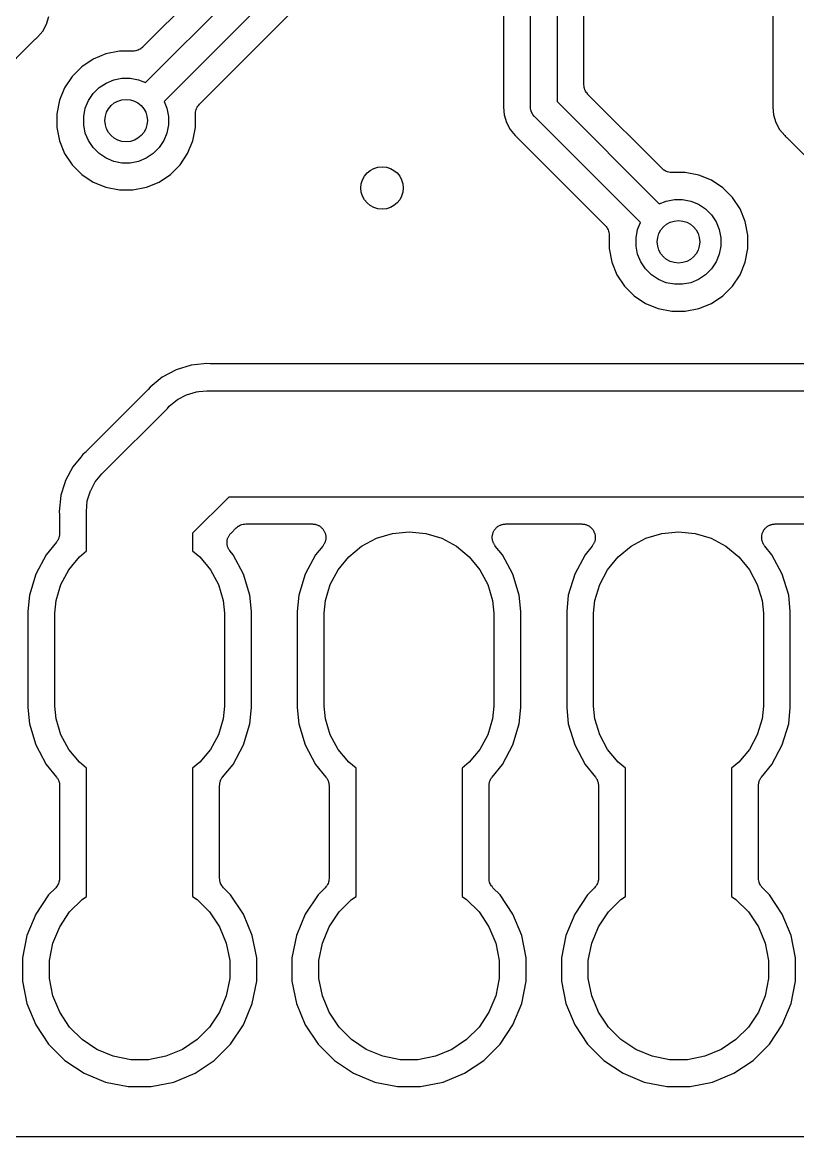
# Model space of a CAD drawing. Extents: x 94.3 to 145.3, y -143.8 to -113.4.
# Drawn here: x 117.64 to 124.95, y -143.82 to -133.31 of the extents above; entities that cross this region are included whole.
import ezdxf

# ---------------------------------------------------------------- set-up
doc = ezdxf.new("R2010")
doc.units = 0
doc.layers.add('BLACK', color=7, linetype='CONTINUOUS')

msp = doc.modelspace()

# ---------------------------------------------------------------- linework, layer by layer
at = {"layer": 'BLACK', "linetype": 'CONTINUOUS'}
for p, q in [((122.68, -121.609), (122.68, -134.06)), ((122.43, -134.106), (122.43, -121.654)), ((122.176, -127.97), (122.176, -134.087)), ((122.934, -133.902), (122.934, -127.97)), ((124.716, -127.97), (124.716, -134.087)), ((119.599, -132.722), (118.773, -133.548)), ((118.799, -133.881), (119.89, -132.79)), ((120.099, -132.935), (118.976, -134.058)), ((119.309, -134.084), (120.265, -133.128)), ((117.867, -133.329), (117.889, -133.257)), ((117.832, -133.395), (117.867, -133.329)), ((115.118, -136.116), (117.765, -133.469)), ((117.765, -133.469), (117.767, -133.467)), ((117.767, -133.467), (117.771, -133.464)), ((117.771, -133.464), (117.775, -133.46)), ((117.775, -133.46), (117.784, -133.452)), ((117.784, -133.452), (117.832, -133.395)), ((118.554, -133.585), (118.427, -133.61)), ((118.683, -133.585), (118.554, -133.585)), ((118.695, -133.584), (118.683, -133.585)), ((118.707, -133.583), (118.695, -133.584)), ((118.708, -133.583), (118.707, -133.583)), ((118.707, -133.583), (118.707, -133.583)), ((118.719, -133.579), (118.708, -133.583)), ((118.731, -133.576), (118.719, -133.579)), ((118.732, -133.575), (118.731, -133.576)), ((118.731, -133.576), (118.731, -133.576)), ((118.742, -133.57), (118.732, -133.575)), ((118.753, -133.565), (118.742, -133.57)), ((118.754, -133.564), (118.753, -133.564)), ((118.753, -133.564), (118.753, -133.565)), ((118.763, -133.556), (118.754, -133.564)), ((118.772, -133.549), (118.763, -133.556)), ((118.773, -133.548), (118.772, -133.549)), ((118.773, -133.548), (118.773, -133.548)), ((118.773, -133.548), (118.773, -133.548)), ((118.773, -133.548), (118.773, -133.548)), ((118.308, -133.659), (118.201, -133.731)), ((118.427, -133.61), (118.308, -133.659)), ((118.201, -133.731), (118.11, -133.822)), ((118.11, -133.822), (118.038, -133.929)), ((118.363, -133.928), (118.429, -133.885)), ((118.429, -133.885), (118.501, -133.854)), ((118.501, -133.854), (118.579, -133.839)), ((118.579, -133.839), (118.657, -133.839)), ((118.657, -133.839), (118.735, -133.854)), ((118.735, -133.854), (118.799, -133.881)), ((122.935, -133.914), (122.934, -133.902)), ((122.936, -133.926), (122.935, -133.914)), ((118.038, -133.929), (117.989, -134.048)), ((118.264, -134.05), (118.307, -133.984)), ((118.307, -133.984), (118.363, -133.928)), ((122.936, -133.927), (122.936, -133.926)), ((122.936, -133.926), (122.936, -133.926)), ((122.94, -133.938), (122.936, -133.927)), ((122.943, -133.95), (122.94, -133.938)), ((122.944, -133.951), (122.943, -133.95)), ((122.943, -133.95), (122.943, -133.95)), ((122.949, -133.961), (122.944, -133.951)), ((122.954, -133.972), (122.949, -133.961)), ((122.955, -133.972), (122.954, -133.972)), ((122.955, -133.973), (122.955, -133.972)), ((122.963, -133.982), (122.955, -133.973)), ((122.97, -133.991), (122.963, -133.982)), ((122.971, -133.992), (122.97, -133.991)), ((123.67, -134.691), (122.971, -133.992)), ((122.971, -133.992), (122.971, -133.992)), ((122.971, -133.992), (122.971, -133.992)), ((122.971, -133.992), (122.971, -133.992)), ((117.989, -134.048), (117.964, -134.175)), ((118.218, -134.2), (118.233, -134.122)), ((118.233, -134.122), (118.264, -134.05)), ((118.976, -134.058), (119.003, -134.122)), ((119.003, -134.122), (119.018, -134.2)), ((119.278, -134.136), (119.282, -134.125)), ((119.282, -134.124), (119.288, -134.113)), ((119.282, -134.125), (119.282, -134.124)), ((119.282, -134.124), (119.282, -134.124)), ((119.288, -134.113), (119.293, -134.103)), ((119.293, -134.103), (119.294, -134.102)), ((119.294, -134.102), (119.302, -134.093)), ((119.294, -134.102), (119.294, -134.102)), ((119.302, -134.093), (119.309, -134.084)), ((122.175, -134.1), (122.174, -134.112)), ((122.174, -134.112), (122.181, -134.186)), ((122.176, -134.089), (122.175, -134.094)), ((122.175, -134.094), (122.175, -134.1)), ((122.176, -134.087), (122.176, -134.089)), ((122.429, -134.112), (122.43, -134.106)), ((122.43, -134.118), (122.429, -134.112)), ((122.431, -134.131), (122.43, -134.118)), ((122.43, -134.118), (122.43, -134.118)), ((122.68, -134.06), (123.644, -135.024)), ((124.715, -134.1), (124.714, -134.112)), ((124.714, -134.112), (124.721, -134.186)), ((124.716, -134.089), (124.715, -134.094)), ((124.715, -134.094), (124.715, -134.1)), ((124.716, -134.087), (124.716, -134.089)), ((117.964, -134.175), (117.964, -134.303)), ((118.218, -134.278), (118.218, -134.2)), ((119.018, -134.2), (119.018, -134.278)), ((119.272, -134.172), (119.273, -134.16)), ((119.272, -134.173), (119.272, -134.172)), ((119.272, -134.174), (119.272, -134.173)), ((119.272, -134.173), (119.272, -134.173)), ((119.272, -134.173), (119.272, -134.173)), ((119.272, -134.303), (119.272, -134.174)), ((119.273, -134.16), (119.275, -134.148)), ((119.275, -134.147), (119.278, -134.136)), ((119.275, -134.148), (119.275, -134.147)), ((119.275, -134.148), (119.275, -134.148)), ((122.181, -134.186), (122.203, -134.258)), ((122.432, -134.137), (122.431, -134.131)), ((122.439, -134.16), (122.432, -134.137)), ((122.451, -134.182), (122.439, -134.16)), ((122.461, -134.195), (122.451, -134.182)), ((122.466, -134.201), (122.461, -134.195)), ((122.471, -134.205), (122.466, -134.201)), ((123.467, -135.201), (122.471, -134.205)), ((124.721, -134.186), (124.743, -134.258)), ((117.964, -134.303), (117.989, -134.43)), ((118.233, -134.356), (118.218, -134.278)), ((119.018, -134.278), (119.003, -134.356)), ((119.247, -134.43), (119.272, -134.303)), ((122.203, -134.258), (122.238, -134.324)), ((122.238, -134.324), (122.286, -134.381)), ((124.743, -134.258), (124.778, -134.324)), ((124.778, -134.324), (124.826, -134.381)), ((117.989, -134.43), (118.038, -134.549)), ((118.264, -134.428), (118.233, -134.356)), ((118.307, -134.494), (118.264, -134.428)), ((118.972, -134.428), (118.929, -134.494)), ((119.003, -134.356), (118.972, -134.428)), ((119.198, -134.549), (119.247, -134.43)), ((122.286, -134.381), (122.295, -134.389)), ((122.295, -134.389), (122.297, -134.39)), ((122.297, -134.39), (122.3, -134.394)), ((122.3, -134.394), (122.305, -134.398)), ((122.305, -134.398), (123.134, -135.227)), ((124.826, -134.381), (124.835, -134.389)), ((124.835, -134.389), (124.837, -134.39)), ((124.837, -134.39), (124.84, -134.394)), ((124.84, -134.394), (124.845, -134.398)), ((124.845, -134.398), (125.674, -135.227)), ((118.038, -134.549), (118.11, -134.656)), ((118.363, -134.55), (118.307, -134.494)), ((118.929, -134.494), (118.873, -134.55)), ((119.126, -134.656), (119.198, -134.549)), ((118.429, -134.593), (118.363, -134.55)), ((118.501, -134.624), (118.429, -134.593)), ((118.579, -134.639), (118.501, -134.624)), ((118.657, -134.639), (118.579, -134.639)), ((118.735, -134.624), (118.657, -134.639)), ((118.807, -134.593), (118.735, -134.624)), ((118.873, -134.55), (118.807, -134.593)), ((118.11, -134.656), (118.201, -134.747)), ((118.201, -134.747), (118.308, -134.819)), ((118.928, -134.819), (119.035, -134.747)), ((119.035, -134.747), (119.126, -134.656)), ((123.679, -134.698), (123.67, -134.691)), ((123.688, -134.706), (123.679, -134.698)), ((123.689, -134.707), (123.688, -134.706)), ((123.688, -134.706), (123.688, -134.706)), ((123.699, -134.712), (123.689, -134.707)), ((123.71, -134.718), (123.699, -134.712)), ((123.711, -134.718), (123.71, -134.718)), ((123.71, -134.718), (123.71, -134.718)), ((123.722, -134.722), (123.711, -134.718)), ((123.733, -134.725), (123.722, -134.722)), ((123.734, -134.725), (123.733, -134.725)), ((123.746, -134.727), (123.734, -134.725)), ((123.734, -134.725), (123.734, -134.725)), ((123.758, -134.728), (123.746, -134.727)), ((123.759, -134.728), (123.758, -134.728)), ((123.76, -134.728), (123.759, -134.728)), ((123.759, -134.728), (123.759, -134.728)), ((123.759, -134.728), (123.759, -134.728)), ((123.889, -134.728), (123.76, -134.728)), ((124.016, -134.753), (123.889, -134.728)), ((124.135, -134.802), (124.016, -134.753)), ((118.308, -134.819), (118.427, -134.868)), ((118.809, -134.868), (118.928, -134.819)), ((124.242, -134.874), (124.135, -134.802)), ((118.427, -134.868), (118.554, -134.893)), ((118.554, -134.893), (118.682, -134.893)), ((118.682, -134.893), (118.809, -134.868)), ((124.333, -134.965), (124.242, -134.874)), ((124.405, -135.072), (124.333, -134.965)), ((123.644, -135.024), (123.708, -134.997)), ((123.708, -134.997), (123.786, -134.982)), ((123.786, -134.982), (123.864, -134.982)), ((123.864, -134.982), (123.942, -134.997)), ((123.942, -134.997), (124.014, -135.028)), ((124.014, -135.028), (124.08, -135.071)), ((124.08, -135.071), (124.136, -135.127)), ((124.454, -135.191), (124.405, -135.072)), ((124.136, -135.127), (124.179, -135.193)), ((123.134, -135.227), (123.134, -135.227)), ((123.134, -135.227), (123.134, -135.227)), ((123.134, -135.227), (123.134, -135.227)), ((123.134, -135.227), (123.135, -135.228)), ((123.135, -135.228), (123.142, -135.237)), ((123.142, -135.237), (123.15, -135.246)), ((123.15, -135.246), (123.15, -135.247)), ((123.15, -135.247), (123.151, -135.247)), ((123.151, -135.247), (123.156, -135.258)), ((123.156, -135.258), (123.161, -135.268)), ((123.161, -135.268), (123.162, -135.269)), ((123.162, -135.269), (123.162, -135.269)), ((123.162, -135.269), (123.165, -135.281)), ((123.165, -135.281), (123.169, -135.292)), ((123.425, -135.343), (123.44, -135.265)), ((123.44, -135.265), (123.467, -135.201)), ((124.179, -135.193), (124.21, -135.265)), ((124.21, -135.265), (124.225, -135.343)), ((124.479, -135.318), (124.454, -135.191)), ((123.169, -135.292), (123.169, -135.293)), ((123.169, -135.293), (123.169, -135.293)), ((123.169, -135.293), (123.17, -135.305)), ((123.17, -135.305), (123.171, -135.317)), ((123.171, -135.317), (123.171, -135.446)), ((123.425, -135.421), (123.425, -135.343)), ((124.225, -135.343), (124.225, -135.421)), ((124.479, -135.446), (124.479, -135.318)), ((123.171, -135.446), (123.196, -135.573)), ((123.44, -135.499), (123.425, -135.421)), ((124.225, -135.421), (124.21, -135.499)), ((124.454, -135.573), (124.479, -135.446)), ((123.196, -135.573), (123.245, -135.692)), ((123.471, -135.571), (123.44, -135.499)), ((123.514, -135.637), (123.471, -135.571)), ((124.179, -135.571), (124.136, -135.637)), ((124.21, -135.499), (124.179, -135.571)), ((124.405, -135.692), (124.454, -135.573)), ((123.245, -135.692), (123.317, -135.799)), ((123.57, -135.693), (123.514, -135.637)), ((123.636, -135.736), (123.57, -135.693)), ((124.08, -135.693), (124.014, -135.736)), ((124.136, -135.637), (124.08, -135.693)), ((124.333, -135.799), (124.405, -135.692)), ((123.317, -135.799), (123.408, -135.89)), ((123.708, -135.767), (123.636, -135.736)), ((123.786, -135.782), (123.708, -135.767)), ((123.864, -135.782), (123.786, -135.782)), ((123.942, -135.767), (123.864, -135.782)), ((124.014, -135.736), (123.942, -135.767)), ((124.242, -135.89), (124.333, -135.799)), ((123.408, -135.89), (123.515, -135.962)), ((124.135, -135.962), (124.242, -135.89)), ((123.515, -135.962), (123.634, -136.011)), ((123.634, -136.011), (123.761, -136.036)), ((123.889, -136.036), (124.016, -136.011)), ((124.016, -136.011), (124.135, -135.962)), ((123.761, -136.036), (123.889, -136.036)), ((119.232, -136.544), (119.09, -136.587)), ((119.349, -136.532), (119.232, -136.544)), ((119.38, -136.529), (119.349, -136.532)), ((119.349, -136.532), (119.349, -136.532)), ((119.411, -136.532), (119.38, -136.529)), ((119.416, -136.532), (119.411, -136.532)), ((119.421, -136.533), (119.416, -136.532)), ((119.423, -136.533), (119.421, -136.533)), ((140.605, -136.533), (119.423, -136.533)), ((119.09, -136.587), (118.959, -136.657)), ((118.844, -136.751), (118.825, -136.775)), ((118.921, -136.689), (118.844, -136.751)), ((118.959, -136.657), (118.921, -136.689)), ((118.921, -136.689), (118.921, -136.689)), ((118.816, -136.784), (118.242, -137.358)), ((118.82, -136.78), (118.816, -136.784)), ((118.823, -136.777), (118.82, -136.78)), ((118.825, -136.775), (118.823, -136.777)), ((119.101, -136.869), (119.188, -136.823)), ((119.188, -136.823), (119.282, -136.794)), ((119.282, -136.794), (119.302, -136.792)), ((119.302, -136.792), (119.38, -136.785)), ((119.38, -136.785), (119.405, -136.787)), ((119.405, -136.787), (140.763, -136.787)), ((118.409, -137.551), (119.009, -136.951)), ((119.009, -136.951), (119.025, -136.932)), ((119.025, -136.932), (119.101, -136.869)), ((118.233, -137.367), (118.209, -137.386)), ((118.237, -137.363), (118.233, -137.367)), ((118.241, -137.359), (118.237, -137.363)), ((118.242, -137.358), (118.241, -137.359)), ((118.19, -137.41), (118.115, -137.501)), ((118.209, -137.386), (118.19, -137.41)), ((118.19, -137.41), (118.19, -137.41)), ((118.115, -137.501), (118.045, -137.632)), ((118.327, -137.643), (118.39, -137.567)), ((118.39, -137.567), (118.409, -137.551)), ((118.036, -137.663), (118.003, -137.769)), ((118.045, -137.632), (118.036, -137.663)), ((118.284, -137.724), (118.327, -137.643)), ((118.002, -137.774), (117.987, -137.922)), ((118.003, -137.769), (118.002, -137.774)), ((118.003, -137.769), (118.003, -137.769)), ((118.252, -137.824), (118.281, -137.73)), ((118.281, -137.73), (118.284, -137.724)), ((119.587, -137.787), (119.245, -138.129)), ((140.945, -137.787), (119.587, -137.787)), ((118.243, -137.922), (118.252, -137.824)), ((117.987, -137.922), (117.99, -137.953)), ((117.99, -137.953), (117.991, -137.955)), ((117.991, -137.955), (117.99, -137.96)), ((117.99, -137.96), (117.991, -137.965)), ((117.991, -137.965), (117.991, -138.131)), ((118.245, -137.947), (118.243, -137.922)), ((118.245, -138.294), (118.245, -137.947)), ((119.607, -138.127), (119.655, -138.078)), ((119.655, -138.078), (119.656, -138.077)), ((119.655, -138.078), (119.655, -138.078)), ((119.655, -138.078), (119.655, -138.078)), ((119.655, -138.078), (119.655, -138.078)), ((119.656, -138.077), (119.666, -138.07)), ((119.666, -138.07), (119.675, -138.062)), ((119.675, -138.062), (119.676, -138.061)), ((119.675, -138.062), (119.675, -138.062)), ((119.676, -138.061), (119.686, -138.056)), ((119.686, -138.056), (119.697, -138.051)), ((119.697, -138.051), (119.697, -138.05)), ((119.697, -138.05), (119.698, -138.05)), ((119.698, -138.05), (119.709, -138.047)), ((119.709, -138.047), (119.72, -138.043)), ((119.72, -138.043), (119.721, -138.043)), ((119.721, -138.043), (119.722, -138.043)), ((119.722, -138.043), (119.733, -138.042)), ((119.733, -138.042), (119.745, -138.041)), ((119.745, -138.041), (120.374, -138.041)), ((120.374, -138.041), (120.375, -138.041)), ((120.375, -138.041), (120.381, -138.042)), ((120.381, -138.042), (120.387, -138.042)), ((120.387, -138.042), (120.394, -138.043)), ((120.394, -138.043), (120.4, -138.044)), ((120.4, -138.044), (120.406, -138.046)), ((120.406, -138.046), (120.411, -138.047)), ((120.411, -138.047), (120.417, -138.049)), ((120.417, -138.049), (120.424, -138.051)), ((120.424, -138.051), (120.429, -138.054)), ((120.429, -138.054), (120.434, -138.056)), ((120.434, -138.056), (120.44, -138.06)), ((120.44, -138.06), (120.445, -138.063)), ((120.445, -138.063), (120.45, -138.067)), ((120.45, -138.067), (120.455, -138.07)), ((120.455, -138.07), (120.459, -138.075)), ((120.459, -138.075), (120.464, -138.079)), ((120.464, -138.079), (120.468, -138.084)), ((120.468, -138.084), (120.472, -138.088)), ((120.472, -138.088), (120.476, -138.093)), ((120.476, -138.093), (120.48, -138.098)), ((120.48, -138.098), (120.483, -138.104)), ((120.483, -138.104), (120.486, -138.109)), ((120.486, -138.109), (120.488, -138.115)), ((120.488, -138.115), (120.491, -138.12)), ((120.491, -138.12), (120.493, -138.126)), ((121.128, -138.131), (121.285, -138.115)), ((121.285, -138.115), (121.442, -138.131)), ((122.078, -138.124), (122.079, -138.119)), ((122.079, -138.119), (122.082, -138.113)), ((122.082, -138.113), (122.085, -138.107)), ((122.085, -138.107), (122.088, -138.102)), ((122.088, -138.102), (122.091, -138.097)), ((122.091, -138.097), (122.095, -138.092)), ((122.095, -138.092), (122.099, -138.087)), ((122.099, -138.087), (122.103, -138.082)), ((122.103, -138.082), (122.107, -138.078)), ((122.107, -138.078), (122.112, -138.074)), ((122.112, -138.074), (122.117, -138.069)), ((122.117, -138.069), (122.122, -138.066)), ((122.122, -138.066), (122.126, -138.062)), ((122.126, -138.062), (122.132, -138.059)), ((122.132, -138.059), (122.137, -138.056)), ((122.137, -138.056), (122.143, -138.053)), ((122.143, -138.053), (122.148, -138.051)), ((122.148, -138.051), (122.154, -138.049)), ((122.154, -138.049), (122.16, -138.046)), ((122.16, -138.046), (122.166, -138.045)), ((122.166, -138.045), (122.172, -138.043)), ((122.172, -138.043), (122.178, -138.043)), ((122.178, -138.043), (122.185, -138.042)), ((122.185, -138.042), (122.191, -138.042)), ((122.191, -138.042), (122.196, -138.041)), ((122.196, -138.041), (122.914, -138.041)), ((122.914, -138.041), (122.915, -138.041)), ((122.915, -138.041), (122.921, -138.042)), ((122.921, -138.042), (122.927, -138.042)), ((122.927, -138.042), (122.934, -138.043)), ((122.934, -138.043), (122.94, -138.044)), ((122.94, -138.044), (122.946, -138.046)), ((122.946, -138.046), (122.951, -138.047)), ((122.951, -138.047), (122.957, -138.049)), ((122.957, -138.049), (122.964, -138.051)), ((122.964, -138.051), (122.969, -138.054)), ((122.969, -138.054), (122.974, -138.056)), ((122.974, -138.056), (122.98, -138.06)), ((122.98, -138.06), (122.985, -138.063)), ((122.985, -138.063), (122.99, -138.067)), ((122.99, -138.067), (122.995, -138.07)), ((122.995, -138.07), (122.999, -138.075)), ((122.999, -138.075), (123.004, -138.079)), ((123.004, -138.079), (123.008, -138.084)), ((123.008, -138.084), (123.012, -138.088)), ((123.012, -138.088), (123.016, -138.093)), ((123.016, -138.093), (123.02, -138.098)), ((123.02, -138.098), (123.023, -138.104)), ((123.023, -138.104), (123.026, -138.109)), ((123.026, -138.109), (123.028, -138.115)), ((123.028, -138.115), (123.031, -138.12)), ((123.031, -138.12), (123.033, -138.126)), ((123.668, -138.131), (123.825, -138.115)), ((123.825, -138.115), (123.982, -138.131)), ((124.618, -138.124), (124.619, -138.119)), ((124.619, -138.119), (124.622, -138.113)), ((124.622, -138.113), (124.625, -138.107)), ((124.625, -138.107), (124.628, -138.102)), ((124.628, -138.102), (124.631, -138.097)), ((124.631, -138.097), (124.635, -138.092)), ((124.635, -138.092), (124.639, -138.087)), ((124.639, -138.087), (124.643, -138.082)), ((124.643, -138.082), (124.647, -138.078)), ((124.647, -138.078), (124.652, -138.074)), ((124.652, -138.074), (124.657, -138.069)), ((124.657, -138.069), (124.662, -138.066)), ((124.662, -138.066), (124.666, -138.062)), ((124.666, -138.062), (124.672, -138.059)), ((124.672, -138.059), (124.677, -138.056)), ((124.677, -138.056), (124.683, -138.053)), ((124.683, -138.053), (124.688, -138.051)), ((124.688, -138.051), (124.694, -138.049)), ((124.694, -138.049), (124.7, -138.046)), ((124.7, -138.046), (124.706, -138.045)), ((124.706, -138.045), (124.712, -138.043)), ((124.712, -138.043), (124.718, -138.043)), ((124.718, -138.043), (124.725, -138.042)), ((124.725, -138.042), (124.731, -138.042)), ((124.731, -138.042), (124.736, -138.041)), ((124.736, -138.041), (125.454, -138.041)), ((117.962, -138.211), (117.864, -138.331)), ((117.965, -138.207), (117.962, -138.211)), ((117.969, -138.203), (117.965, -138.207)), ((117.972, -138.197), (117.969, -138.203)), ((117.976, -138.191), (117.972, -138.197)), ((117.978, -138.186), (117.976, -138.191)), ((117.981, -138.181), (117.978, -138.186)), ((117.983, -138.174), (117.981, -138.181)), ((117.985, -138.168), (117.983, -138.174)), ((117.987, -138.163), (117.985, -138.168)), ((117.988, -138.157), (117.987, -138.163)), ((117.989, -138.15), (117.988, -138.157)), ((117.99, -138.144), (117.989, -138.15)), ((117.991, -138.133), (117.99, -138.138)), ((117.99, -138.138), (117.99, -138.144)), ((117.991, -138.131), (117.991, -138.133)), ((119.245, -138.129), (119.245, -138.294)), ((119.569, -138.216), (119.57, -138.209)), ((119.57, -138.222), (119.569, -138.216)), ((119.57, -138.203), (119.571, -138.197)), ((119.57, -138.209), (119.57, -138.203)), ((119.57, -138.228), (119.57, -138.222)), ((119.571, -138.197), (119.572, -138.191)), ((119.572, -138.191), (119.574, -138.185)), ((119.574, -138.185), (119.575, -138.179)), ((119.575, -138.179), (119.577, -138.173)), ((119.577, -138.173), (119.579, -138.168)), ((119.579, -138.168), (119.582, -138.162)), ((119.582, -138.162), (119.585, -138.156)), ((119.585, -138.156), (119.588, -138.151)), ((119.588, -138.151), (119.591, -138.146)), ((119.591, -138.146), (119.595, -138.141)), ((119.595, -138.141), (119.599, -138.135)), ((119.599, -138.135), (119.603, -138.131)), ((119.603, -138.131), (119.607, -138.127)), ((120.488, -138.222), (120.485, -138.228)), ((120.491, -138.217), (120.488, -138.222)), ((120.493, -138.211), (120.491, -138.217)), ((120.493, -138.126), (120.495, -138.132)), ((120.495, -138.205), (120.493, -138.211)), ((120.495, -138.132), (120.496, -138.138)), ((120.496, -138.199), (120.495, -138.205)), ((120.496, -138.138), (120.498, -138.144)), ((120.498, -138.194), (120.496, -138.199)), ((120.498, -138.144), (120.499, -138.15)), ((120.499, -138.187), (120.498, -138.194)), ((120.499, -138.15), (120.5, -138.156)), ((120.5, -138.181), (120.499, -138.187)), ((120.5, -138.156), (120.5, -138.162)), ((120.5, -138.162), (120.501, -138.169)), ((120.501, -138.169), (120.5, -138.175)), ((120.5, -138.175), (120.5, -138.181)), ((120.838, -138.251), (120.977, -138.176)), ((120.977, -138.176), (121.128, -138.131)), ((121.442, -138.131), (121.593, -138.176)), ((121.593, -138.176), (121.732, -138.251)), ((122.069, -138.167), (122.07, -138.161)), ((122.07, -138.173), (122.069, -138.167)), ((122.07, -138.154), (122.071, -138.148)), ((122.07, -138.161), (122.07, -138.154)), ((122.07, -138.179), (122.07, -138.173)), ((122.071, -138.185), (122.07, -138.179)), ((122.071, -138.148), (122.072, -138.142)), ((122.072, -138.192), (122.071, -138.185)), ((122.072, -138.142), (122.074, -138.136)), ((122.073, -138.198), (122.072, -138.192)), ((122.074, -138.203), (122.073, -138.198)), ((122.074, -138.136), (122.075, -138.13)), ((122.077, -138.209), (122.074, -138.203)), ((122.075, -138.13), (122.078, -138.124)), ((122.079, -138.216), (122.077, -138.209)), ((122.081, -138.221), (122.079, -138.216)), ((122.084, -138.226), (122.081, -138.221)), ((122.087, -138.232), (122.084, -138.226)), ((123.028, -138.222), (123.025, -138.228)), ((123.031, -138.217), (123.028, -138.222)), ((123.033, -138.211), (123.031, -138.217)), ((123.033, -138.126), (123.035, -138.132)), ((123.035, -138.205), (123.033, -138.211)), ((123.035, -138.132), (123.036, -138.138)), ((123.036, -138.199), (123.035, -138.205)), ((123.036, -138.138), (123.038, -138.144)), ((123.038, -138.194), (123.036, -138.199)), ((123.038, -138.144), (123.039, -138.15)), ((123.039, -138.187), (123.038, -138.194)), ((123.039, -138.15), (123.04, -138.156)), ((123.04, -138.181), (123.039, -138.187)), ((123.04, -138.156), (123.04, -138.162)), ((123.04, -138.162), (123.041, -138.169)), ((123.041, -138.169), (123.04, -138.175)), ((123.04, -138.175), (123.04, -138.181)), ((123.378, -138.251), (123.517, -138.176)), ((123.517, -138.176), (123.668, -138.131)), ((123.982, -138.131), (124.133, -138.176)), ((124.133, -138.176), (124.272, -138.251)), ((124.609, -138.167), (124.61, -138.161)), ((124.61, -138.173), (124.609, -138.167)), ((124.61, -138.154), (124.611, -138.148)), ((124.61, -138.161), (124.61, -138.154)), ((124.61, -138.179), (124.61, -138.173)), ((124.611, -138.185), (124.61, -138.179)), ((124.611, -138.148), (124.612, -138.142)), ((124.612, -138.192), (124.611, -138.185)), ((124.612, -138.142), (124.614, -138.136)), ((124.613, -138.198), (124.612, -138.192)), ((124.614, -138.203), (124.613, -138.198)), ((124.614, -138.136), (124.615, -138.13)), ((124.617, -138.209), (124.614, -138.203)), ((124.615, -138.13), (124.618, -138.124)), ((124.619, -138.216), (124.617, -138.209)), ((124.621, -138.221), (124.619, -138.216)), ((124.624, -138.226), (124.621, -138.221)), ((124.627, -138.232), (124.624, -138.226)), ((117.864, -138.331), (117.767, -138.514)), ((118.177, -138.351), (118.245, -138.294)), ((119.245, -138.294), (119.313, -138.351)), ((119.571, -138.234), (119.57, -138.228)), ((119.572, -138.241), (119.571, -138.234)), ((119.573, -138.246), (119.572, -138.241)), ((119.574, -138.252), (119.573, -138.246)), ((119.577, -138.258), (119.574, -138.252)), ((119.579, -138.265), (119.577, -138.258)), ((119.581, -138.27), (119.579, -138.265)), ((119.584, -138.275), (119.581, -138.27)), ((119.587, -138.281), (119.584, -138.275)), ((119.59, -138.286), (119.587, -138.281)), ((119.594, -138.291), (119.59, -138.286)), ((119.597, -138.296), (119.594, -138.291)), ((119.598, -138.297), (119.597, -138.296)), ((119.626, -138.331), (119.598, -138.297)), ((119.723, -138.514), (119.626, -138.331)), ((120.404, -138.331), (120.307, -138.514)), ((120.472, -138.249), (120.404, -138.331)), ((120.475, -138.244), (120.472, -138.249)), ((120.479, -138.239), (120.475, -138.244)), ((120.482, -138.233), (120.479, -138.239)), ((120.485, -138.228), (120.482, -138.233)), ((120.717, -138.351), (120.838, -138.251)), ((121.732, -138.251), (121.853, -138.351)), ((122.09, -138.238), (122.087, -138.232)), ((122.094, -138.242), (122.09, -138.238)), ((122.097, -138.247), (122.094, -138.242)), ((122.098, -138.249), (122.097, -138.247)), ((122.166, -138.331), (122.098, -138.249)), ((122.263, -138.514), (122.166, -138.331)), ((122.944, -138.331), (122.847, -138.514)), ((123.012, -138.249), (122.944, -138.331)), ((123.015, -138.244), (123.012, -138.249)), ((123.019, -138.239), (123.015, -138.244)), ((123.022, -138.233), (123.019, -138.239)), ((123.025, -138.228), (123.022, -138.233)), ((123.257, -138.351), (123.378, -138.251)), ((124.272, -138.251), (124.393, -138.351)), ((124.63, -138.238), (124.627, -138.232)), ((124.634, -138.242), (124.63, -138.238)), ((124.637, -138.247), (124.634, -138.242)), ((124.638, -138.249), (124.637, -138.247)), ((124.706, -138.331), (124.638, -138.249)), ((124.803, -138.514), (124.706, -138.331)), ((118.077, -138.472), (118.177, -138.351)), ((119.313, -138.351), (119.413, -138.472)), ((120.617, -138.472), (120.717, -138.351)), ((121.853, -138.351), (121.953, -138.472)), ((123.157, -138.472), (123.257, -138.351)), ((124.393, -138.351), (124.493, -138.472)), ((117.767, -138.514), (117.706, -138.712)), ((118.002, -138.611), (118.077, -138.472)), ((119.413, -138.472), (119.488, -138.611)), ((119.784, -138.712), (119.723, -138.514)), ((120.307, -138.514), (120.246, -138.712)), ((120.542, -138.611), (120.617, -138.472)), ((121.953, -138.472), (122.028, -138.611)), ((122.324, -138.712), (122.263, -138.514)), ((122.847, -138.514), (122.786, -138.712)), ((123.082, -138.611), (123.157, -138.472)), ((124.493, -138.472), (124.568, -138.611)), ((124.864, -138.712), (124.803, -138.514)), ((117.957, -138.762), (118.002, -138.611)), ((119.488, -138.611), (119.533, -138.762)), ((120.497, -138.762), (120.542, -138.611)), ((122.028, -138.611), (122.073, -138.762)), ((123.037, -138.762), (123.082, -138.611)), ((124.568, -138.611), (124.613, -138.762)), ((117.706, -138.712), (117.691, -138.867)), ((119.799, -138.867), (119.784, -138.712)), ((120.246, -138.712), (120.231, -138.867)), ((122.339, -138.867), (122.324, -138.712)), ((122.786, -138.712), (122.771, -138.867)), ((124.879, -138.867), (124.864, -138.712)), ((117.945, -138.88), (117.957, -138.762)), ((119.533, -138.762), (119.545, -138.88)), ((120.485, -138.88), (120.497, -138.762)), ((122.073, -138.762), (122.085, -138.88)), ((123.025, -138.88), (123.037, -138.762)), ((124.613, -138.762), (124.625, -138.88)), ((117.691, -138.867), (117.691, -139.771)), ((117.945, -139.758), (117.945, -138.88)), ((119.545, -138.88), (119.545, -139.758)), ((119.799, -139.771), (119.799, -138.867)), ((120.231, -138.867), (120.231, -139.771)), ((120.485, -139.758), (120.485, -138.88)), ((122.085, -138.88), (122.085, -139.758)), ((122.339, -139.771), (122.339, -138.867)), ((122.771, -138.867), (122.771, -139.771)), ((123.025, -139.758), (123.025, -138.88)), ((124.625, -138.88), (124.625, -139.758)), ((124.879, -139.771), (124.879, -138.867)), ((117.691, -139.771), (117.706, -139.926)), ((117.957, -139.876), (117.945, -139.758)), ((119.545, -139.758), (119.533, -139.876)), ((119.784, -139.926), (119.799, -139.771)), ((120.231, -139.771), (120.246, -139.926)), ((120.497, -139.876), (120.485, -139.758)), ((122.085, -139.758), (122.073, -139.876)), ((122.324, -139.926), (122.339, -139.771)), ((122.771, -139.771), (122.786, -139.926)), ((123.037, -139.876), (123.025, -139.758)), ((124.625, -139.758), (124.613, -139.876)), ((124.864, -139.926), (124.879, -139.771)), ((118.002, -140.027), (117.957, -139.876)), ((119.533, -139.876), (119.488, -140.027)), ((120.542, -140.027), (120.497, -139.876)), ((122.073, -139.876), (122.028, -140.027)), ((123.082, -140.027), (123.037, -139.876)), ((124.613, -139.876), (124.568, -140.027)), ((117.706, -139.926), (117.767, -140.124)), ((119.723, -140.124), (119.784, -139.926)), ((120.246, -139.926), (120.307, -140.124)), ((122.263, -140.124), (122.324, -139.926)), ((122.786, -139.926), (122.847, -140.124)), ((124.803, -140.124), (124.864, -139.926)), ((118.077, -140.166), (118.002, -140.027)), ((119.488, -140.027), (119.413, -140.166)), ((120.617, -140.166), (120.542, -140.027)), ((122.028, -140.027), (121.953, -140.166)), ((123.157, -140.166), (123.082, -140.027)), ((124.568, -140.027), (124.493, -140.166)), ((117.767, -140.124), (117.864, -140.307)), ((118.177, -140.287), (118.077, -140.166)), ((119.413, -140.166), (119.313, -140.287)), ((119.626, -140.307), (119.723, -140.124)), ((120.307, -140.124), (120.404, -140.307)), ((120.717, -140.287), (120.617, -140.166)), ((121.953, -140.166), (121.853, -140.287)), ((122.166, -140.307), (122.263, -140.124)), ((122.847, -140.124), (122.944, -140.307)), ((123.257, -140.287), (123.157, -140.166)), ((124.493, -140.166), (124.393, -140.287)), ((124.706, -140.307), (124.803, -140.124)), ((117.864, -140.307), (117.962, -140.427)), ((118.245, -140.344), (118.177, -140.287)), ((119.313, -140.287), (119.245, -140.344)), ((119.528, -140.427), (119.626, -140.307)), ((120.404, -140.307), (120.502, -140.427)), ((120.785, -140.344), (120.717, -140.287)), ((121.853, -140.287), (121.785, -140.344)), ((122.068, -140.427), (122.166, -140.307)), ((122.944, -140.307), (123.042, -140.427)), ((123.325, -140.344), (123.257, -140.287)), ((124.393, -140.287), (124.325, -140.344)), ((124.608, -140.427), (124.706, -140.307)), ((117.962, -140.427), (117.963, -140.428)), ((117.963, -140.428), (117.966, -140.433)), ((118.245, -141.552), (118.245, -140.344)), ((119.245, -140.344), (119.245, -141.552)), ((119.521, -140.435), (119.525, -140.431)), ((119.525, -140.431), (119.528, -140.427)), ((120.502, -140.427), (120.503, -140.428)), ((120.503, -140.428), (120.506, -140.433)), ((120.785, -141.552), (120.785, -140.344)), ((121.785, -140.344), (121.785, -141.552)), ((122.061, -140.435), (122.065, -140.431)), ((122.065, -140.431), (122.068, -140.427)), ((123.042, -140.427), (123.043, -140.428)), ((123.043, -140.428), (123.046, -140.433)), ((123.325, -141.552), (123.325, -140.344)), ((124.325, -140.344), (124.325, -141.552)), ((124.601, -140.435), (124.605, -140.431)), ((124.605, -140.431), (124.608, -140.427)), ((117.966, -140.433), (117.97, -140.437)), ((117.97, -140.437), (117.973, -140.443)), ((117.973, -140.443), (117.977, -140.449)), ((117.977, -140.449), (117.979, -140.454)), ((117.979, -140.454), (117.981, -140.459)), ((117.981, -140.459), (117.983, -140.465)), ((117.983, -140.465), (117.986, -140.472)), ((117.986, -140.472), (117.987, -140.477)), ((117.987, -140.477), (117.989, -140.482)), ((117.989, -140.482), (117.989, -140.489)), ((117.989, -140.489), (117.991, -140.496)), ((117.991, -140.496), (117.99, -140.502)), ((117.99, -140.502), (117.991, -140.507)), ((117.991, -140.507), (117.991, -141.38)), ((119.499, -140.505), (119.5, -140.5)), ((119.499, -140.507), (119.499, -140.505)), ((119.499, -141.38), (119.499, -140.507)), ((119.5, -140.494), (119.501, -140.488)), ((119.5, -140.5), (119.5, -140.494)), ((119.501, -140.488), (119.502, -140.481)), ((119.502, -140.481), (119.503, -140.475)), ((119.503, -140.475), (119.505, -140.47)), ((119.505, -140.47), (119.507, -140.464)), ((119.507, -140.464), (119.509, -140.457)), ((119.509, -140.457), (119.512, -140.452)), ((119.512, -140.452), (119.514, -140.447)), ((119.514, -140.447), (119.518, -140.441)), ((119.518, -140.441), (119.521, -140.435)), ((120.506, -140.433), (120.51, -140.437)), ((120.51, -140.437), (120.513, -140.443)), ((120.513, -140.443), (120.517, -140.449)), ((120.517, -140.449), (120.519, -140.454)), ((120.519, -140.454), (120.521, -140.459)), ((120.521, -140.459), (120.523, -140.465)), ((120.523, -140.465), (120.526, -140.472)), ((120.526, -140.472), (120.527, -140.477)), ((120.527, -140.477), (120.529, -140.482)), ((120.529, -140.482), (120.529, -140.489)), ((120.529, -140.489), (120.531, -140.496)), ((120.531, -140.496), (120.53, -140.502)), ((120.53, -140.502), (120.531, -140.507)), ((120.531, -140.507), (120.531, -141.38)), ((122.039, -140.505), (122.04, -140.5)), ((122.039, -140.507), (122.039, -140.505)), ((122.039, -141.38), (122.039, -140.507)), ((122.04, -140.494), (122.041, -140.488)), ((122.04, -140.5), (122.04, -140.494)), ((122.041, -140.488), (122.042, -140.481)), ((122.042, -140.481), (122.043, -140.475)), ((122.043, -140.475), (122.045, -140.47)), ((122.045, -140.47), (122.047, -140.464)), ((122.047, -140.464), (122.049, -140.457)), ((122.049, -140.457), (122.052, -140.452)), ((122.052, -140.452), (122.054, -140.447)), ((122.054, -140.447), (122.058, -140.441)), ((122.058, -140.441), (122.061, -140.435)), ((123.046, -140.433), (123.05, -140.437)), ((123.05, -140.437), (123.053, -140.443)), ((123.053, -140.443), (123.057, -140.449)), ((123.057, -140.449), (123.059, -140.454)), ((123.059, -140.454), (123.061, -140.459)), ((123.061, -140.459), (123.063, -140.465)), ((123.063, -140.465), (123.066, -140.472)), ((123.066, -140.472), (123.067, -140.477)), ((123.067, -140.477), (123.069, -140.482)), ((123.069, -140.482), (123.069, -140.489)), ((123.069, -140.489), (123.071, -140.496)), ((123.071, -140.496), (123.07, -140.502)), ((123.07, -140.502), (123.071, -140.507)), ((123.071, -140.507), (123.071, -141.38)), ((124.579, -140.505), (124.58, -140.5)), ((124.579, -140.507), (124.579, -140.505)), ((124.579, -141.38), (124.579, -140.507)), ((124.58, -140.494), (124.581, -140.488)), ((124.58, -140.5), (124.58, -140.494)), ((124.581, -140.488), (124.582, -140.481)), ((124.582, -140.481), (124.583, -140.475)), ((124.583, -140.475), (124.585, -140.47)), ((124.585, -140.47), (124.587, -140.464)), ((124.587, -140.464), (124.589, -140.457)), ((124.589, -140.457), (124.592, -140.452)), ((124.592, -140.452), (124.594, -140.447)), ((124.594, -140.447), (124.598, -140.441)), ((124.598, -140.441), (124.601, -140.435)), ((117.954, -141.47), (117.887, -141.536)), ((117.961, -141.461), (117.954, -141.47)), ((117.969, -141.452), (117.961, -141.461)), ((117.97, -141.451), (117.969, -141.451)), ((117.969, -141.451), (117.969, -141.452)), ((117.975, -141.44), (117.97, -141.451)), ((117.981, -141.43), (117.975, -141.44)), ((117.985, -141.418), (117.981, -141.429)), ((117.981, -141.429), (117.981, -141.429)), ((117.981, -141.429), (117.981, -141.43)), ((117.988, -141.407), (117.985, -141.418)), ((117.99, -141.394), (117.988, -141.405)), ((117.988, -141.405), (117.988, -141.406)), ((117.988, -141.406), (117.988, -141.407)), ((117.991, -141.382), (117.99, -141.394)), ((117.991, -141.38), (117.991, -141.381)), ((117.991, -141.381), (117.991, -141.381)), ((117.991, -141.381), (117.991, -141.381)), ((117.991, -141.381), (117.991, -141.382)), ((119.5, -141.392), (119.499, -141.38)), ((119.501, -141.403), (119.5, -141.392)), ((119.501, -141.404), (119.501, -141.403)), ((119.501, -141.405), (119.501, -141.404)), ((119.505, -141.416), (119.501, -141.405)), ((119.508, -141.427), (119.505, -141.416)), ((119.508, -141.428), (119.508, -141.427)), ((119.509, -141.428), (119.508, -141.428)), ((119.514, -141.439), (119.509, -141.428)), ((119.519, -141.449), (119.514, -141.439)), ((119.52, -141.45), (119.519, -141.449)), ((119.528, -141.459), (119.52, -141.45)), ((119.52, -141.45), (119.52, -141.45)), ((119.535, -141.469), (119.528, -141.459)), ((119.536, -141.47), (119.535, -141.469)), ((119.603, -141.536), (119.536, -141.47)), ((119.536, -141.47), (119.536, -141.47)), ((119.536, -141.47), (119.536, -141.47)), ((119.536, -141.47), (119.536, -141.47)), ((120.494, -141.47), (120.427, -141.536)), ((120.501, -141.461), (120.494, -141.47)), ((120.509, -141.452), (120.501, -141.461)), ((120.51, -141.451), (120.509, -141.451)), ((120.509, -141.451), (120.509, -141.452)), ((120.515, -141.44), (120.51, -141.451)), ((120.521, -141.43), (120.515, -141.44)), ((120.525, -141.418), (120.521, -141.429)), ((120.521, -141.429), (120.521, -141.429)), ((120.521, -141.429), (120.521, -141.43)), ((120.528, -141.407), (120.525, -141.418)), ((120.53, -141.394), (120.528, -141.405)), ((120.528, -141.405), (120.528, -141.406)), ((120.528, -141.406), (120.528, -141.407)), ((120.531, -141.382), (120.53, -141.394)), ((120.531, -141.38), (120.531, -141.381)), ((120.531, -141.381), (120.531, -141.381)), ((120.531, -141.381), (120.531, -141.381)), ((120.531, -141.381), (120.531, -141.382)), ((122.04, -141.392), (122.039, -141.38)), ((122.041, -141.403), (122.04, -141.392)), ((122.041, -141.404), (122.041, -141.403)), ((122.041, -141.405), (122.041, -141.404)), ((122.045, -141.416), (122.041, -141.405)), ((122.048, -141.427), (122.045, -141.416)), ((122.048, -141.428), (122.048, -141.427)), ((122.049, -141.428), (122.048, -141.428)), ((122.054, -141.439), (122.049, -141.428)), ((122.059, -141.449), (122.054, -141.439)), ((122.06, -141.45), (122.059, -141.449)), ((122.068, -141.459), (122.06, -141.45)), ((122.06, -141.45), (122.06, -141.45)), ((122.075, -141.469), (122.068, -141.459)), ((122.076, -141.47), (122.075, -141.469)), ((122.143, -141.536), (122.076, -141.47)), ((122.076, -141.47), (122.076, -141.47)), ((122.076, -141.47), (122.076, -141.47)), ((122.076, -141.47), (122.076, -141.47)), ((123.034, -141.47), (122.967, -141.536)), ((123.041, -141.461), (123.034, -141.47)), ((123.049, -141.452), (123.041, -141.461)), ((123.05, -141.451), (123.049, -141.451)), ((123.049, -141.451), (123.049, -141.452)), ((123.055, -141.44), (123.05, -141.451)), ((123.061, -141.43), (123.055, -141.44)), ((123.065, -141.418), (123.061, -141.429)), ((123.061, -141.429), (123.061, -141.429)), ((123.061, -141.429), (123.061, -141.43)), ((123.068, -141.407), (123.065, -141.418)), ((123.07, -141.394), (123.068, -141.405)), ((123.068, -141.405), (123.068, -141.406)), ((123.068, -141.406), (123.068, -141.407)), ((123.071, -141.382), (123.07, -141.394)), ((123.071, -141.38), (123.071, -141.381)), ((123.071, -141.381), (123.071, -141.381)), ((123.071, -141.381), (123.071, -141.381)), ((123.071, -141.381), (123.071, -141.382)), ((124.58, -141.392), (124.579, -141.38)), ((124.581, -141.403), (124.58, -141.392)), ((124.581, -141.404), (124.581, -141.403)), ((124.581, -141.405), (124.581, -141.404)), ((124.585, -141.416), (124.581, -141.405)), ((124.588, -141.427), (124.585, -141.416)), ((124.588, -141.428), (124.588, -141.427)), ((124.589, -141.428), (124.588, -141.428)), ((124.594, -141.439), (124.589, -141.428)), ((124.599, -141.449), (124.594, -141.439)), ((124.6, -141.45), (124.599, -141.449)), ((124.608, -141.459), (124.6, -141.45)), ((124.6, -141.45), (124.6, -141.45)), ((124.615, -141.469), (124.608, -141.459)), ((124.616, -141.47), (124.615, -141.469)), ((124.683, -141.536), (124.616, -141.47)), ((124.616, -141.47), (124.616, -141.47)), ((124.616, -141.47), (124.616, -141.47)), ((124.616, -141.47), (124.616, -141.47)), ((117.887, -141.536), (117.767, -141.717)), ((118.085, -141.698), (118.203, -141.58)), ((118.203, -141.58), (118.245, -141.552)), ((119.245, -141.552), (119.287, -141.58)), ((119.287, -141.58), (119.405, -141.698)), ((119.723, -141.717), (119.603, -141.536)), ((120.427, -141.536), (120.307, -141.717)), ((120.625, -141.698), (120.743, -141.58)), ((120.743, -141.58), (120.785, -141.552)), ((121.785, -141.552), (121.827, -141.58)), ((121.827, -141.58), (121.945, -141.698)), ((122.263, -141.717), (122.143, -141.536)), ((122.967, -141.536), (122.847, -141.717)), ((123.165, -141.698), (123.283, -141.58)), ((123.283, -141.58), (123.325, -141.552)), ((124.325, -141.552), (124.367, -141.58)), ((124.367, -141.58), (124.485, -141.698)), ((124.803, -141.717), (124.683, -141.536)), ((117.767, -141.717), (117.683, -141.918)), ((117.992, -141.837), (118.085, -141.698)), ((119.405, -141.698), (119.498, -141.837)), ((119.807, -141.918), (119.723, -141.717)), ((120.307, -141.717), (120.223, -141.918)), ((120.532, -141.837), (120.625, -141.698)), ((121.945, -141.698), (122.038, -141.837)), ((122.347, -141.918), (122.263, -141.717)), ((122.847, -141.717), (122.763, -141.918)), ((123.072, -141.837), (123.165, -141.698)), ((124.485, -141.698), (124.578, -141.837)), ((124.887, -141.918), (124.803, -141.717)), ((117.928, -141.992), (117.992, -141.837)), ((119.498, -141.837), (119.562, -141.992)), ((120.468, -141.992), (120.532, -141.837)), ((122.038, -141.837), (122.102, -141.992)), ((123.008, -141.992), (123.072, -141.837)), ((124.578, -141.837), (124.642, -141.992)), ((117.683, -141.918), (117.641, -142.131)), ((117.895, -142.156), (117.928, -141.992)), ((119.562, -141.992), (119.595, -142.156)), ((119.849, -142.131), (119.807, -141.918)), ((120.223, -141.918), (120.181, -142.131)), ((120.435, -142.156), (120.468, -141.992)), ((122.102, -141.992), (122.135, -142.156)), ((122.389, -142.131), (122.347, -141.918)), ((122.763, -141.918), (122.721, -142.131)), ((122.975, -142.156), (123.008, -141.992)), ((124.642, -141.992), (124.675, -142.156)), ((124.929, -142.131), (124.887, -141.918)), ((117.641, -142.131), (117.641, -142.349)), ((117.895, -142.324), (117.895, -142.156)), ((119.595, -142.156), (119.595, -142.324)), ((119.849, -142.349), (119.849, -142.131)), ((120.181, -142.131), (120.181, -142.349)), ((120.435, -142.324), (120.435, -142.156)), ((122.135, -142.156), (122.135, -142.324)), ((122.389, -142.349), (122.389, -142.131)), ((122.721, -142.131), (122.721, -142.349)), ((122.975, -142.324), (122.975, -142.156)), ((124.675, -142.156), (124.675, -142.324)), ((124.929, -142.349), (124.929, -142.131)), ((117.641, -142.349), (117.683, -142.562)), ((117.928, -142.488), (117.895, -142.324)), ((119.595, -142.324), (119.562, -142.488)), ((119.807, -142.562), (119.849, -142.349)), ((120.181, -142.349), (120.223, -142.562)), ((120.468, -142.488), (120.435, -142.324)), ((122.135, -142.324), (122.102, -142.488)), ((122.347, -142.562), (122.389, -142.349)), ((122.721, -142.349), (122.763, -142.562)), ((123.008, -142.488), (122.975, -142.324)), ((124.675, -142.324), (124.642, -142.488)), ((124.887, -142.562), (124.929, -142.349)), ((117.992, -142.643), (117.928, -142.488)), ((119.562, -142.488), (119.498, -142.643)), ((120.532, -142.643), (120.468, -142.488)), ((122.102, -142.488), (122.038, -142.643)), ((123.072, -142.643), (123.008, -142.488)), ((124.642, -142.488), (124.578, -142.643)), ((117.683, -142.562), (117.767, -142.763)), ((119.723, -142.763), (119.807, -142.562)), ((120.223, -142.562), (120.307, -142.763)), ((122.263, -142.763), (122.347, -142.562)), ((122.763, -142.562), (122.847, -142.763)), ((124.803, -142.763), (124.887, -142.562)), ((118.085, -142.782), (117.992, -142.643)), ((119.498, -142.643), (119.405, -142.782)), ((120.625, -142.782), (120.532, -142.643)), ((122.038, -142.643), (121.945, -142.782)), ((123.165, -142.782), (123.072, -142.643)), ((124.578, -142.643), (124.485, -142.782)), ((117.767, -142.763), (117.887, -142.944)), ((118.203, -142.9), (118.085, -142.782)), ((119.405, -142.782), (119.287, -142.9)), ((119.603, -142.944), (119.723, -142.763)), ((120.307, -142.763), (120.427, -142.944)), ((120.743, -142.9), (120.625, -142.782)), ((121.945, -142.782), (121.827, -142.9)), ((122.143, -142.944), (122.263, -142.763)), ((122.847, -142.763), (122.967, -142.944)), ((123.283, -142.9), (123.165, -142.782)), ((124.485, -142.782), (124.367, -142.9)), ((124.683, -142.944), (124.803, -142.763)), ((117.887, -142.944), (118.041, -143.098)), ((118.342, -142.993), (118.203, -142.9)), ((119.287, -142.9), (119.148, -142.993)), ((119.449, -143.098), (119.603, -142.944)), ((120.427, -142.944), (120.581, -143.098)), ((120.882, -142.993), (120.743, -142.9)), ((121.827, -142.9), (121.688, -142.993)), ((121.989, -143.098), (122.143, -142.944)), ((122.967, -142.944), (123.121, -143.098)), ((123.422, -142.993), (123.283, -142.9)), ((124.367, -142.9), (124.228, -142.993)), ((124.529, -143.098), (124.683, -142.944)), ((118.497, -143.057), (118.342, -142.993)), ((118.661, -143.09), (118.497, -143.057)), ((118.993, -143.057), (118.829, -143.09)), ((119.148, -142.993), (118.993, -143.057)), ((121.037, -143.057), (120.882, -142.993)), ((121.201, -143.09), (121.037, -143.057)), ((121.533, -143.057), (121.369, -143.09)), ((121.688, -142.993), (121.533, -143.057)), ((123.577, -143.057), (123.422, -142.993)), ((123.741, -143.09), (123.577, -143.057)), ((124.073, -143.057), (123.909, -143.09)), ((124.228, -142.993), (124.073, -143.057)), ((118.041, -143.098), (118.222, -143.218)), ((118.829, -143.09), (118.661, -143.09)), ((119.268, -143.218), (119.449, -143.098)), ((120.581, -143.098), (120.762, -143.218)), ((121.369, -143.09), (121.201, -143.09)), ((121.808, -143.218), (121.989, -143.098)), ((123.121, -143.098), (123.302, -143.218)), ((123.909, -143.09), (123.741, -143.09)), ((124.348, -143.218), (124.529, -143.098)), ((118.222, -143.218), (118.423, -143.302)), ((119.067, -143.302), (119.268, -143.218)), ((120.762, -143.218), (120.963, -143.302)), ((121.607, -143.302), (121.808, -143.218)), ((123.302, -143.218), (123.503, -143.302)), ((124.147, -143.302), (124.348, -143.218)), ((118.423, -143.302), (118.636, -143.344)), ((118.636, -143.344), (118.854, -143.344)), ((118.854, -143.344), (119.067, -143.302)), ((120.963, -143.302), (121.176, -143.344)), ((121.176, -143.344), (121.394, -143.344)), ((121.394, -143.344), (121.607, -143.302)), ((123.503, -143.302), (123.716, -143.344)), ((123.716, -143.344), (123.934, -143.344)), ((123.934, -143.344), (124.147, -143.302)), ((144.384, -143.816), (95.2723, -143.816))]:
    msp.add_line(p, q, dxfattribs=at)
at = {"layer": 'BLACK'}
for centre in [(118.618, -134.239), (121.031, -134.874), (123.825, -135.382)]:
    msp.add_circle(centre, 0.2, dxfattribs=at)

doc.saveas('drawing.dxf')
